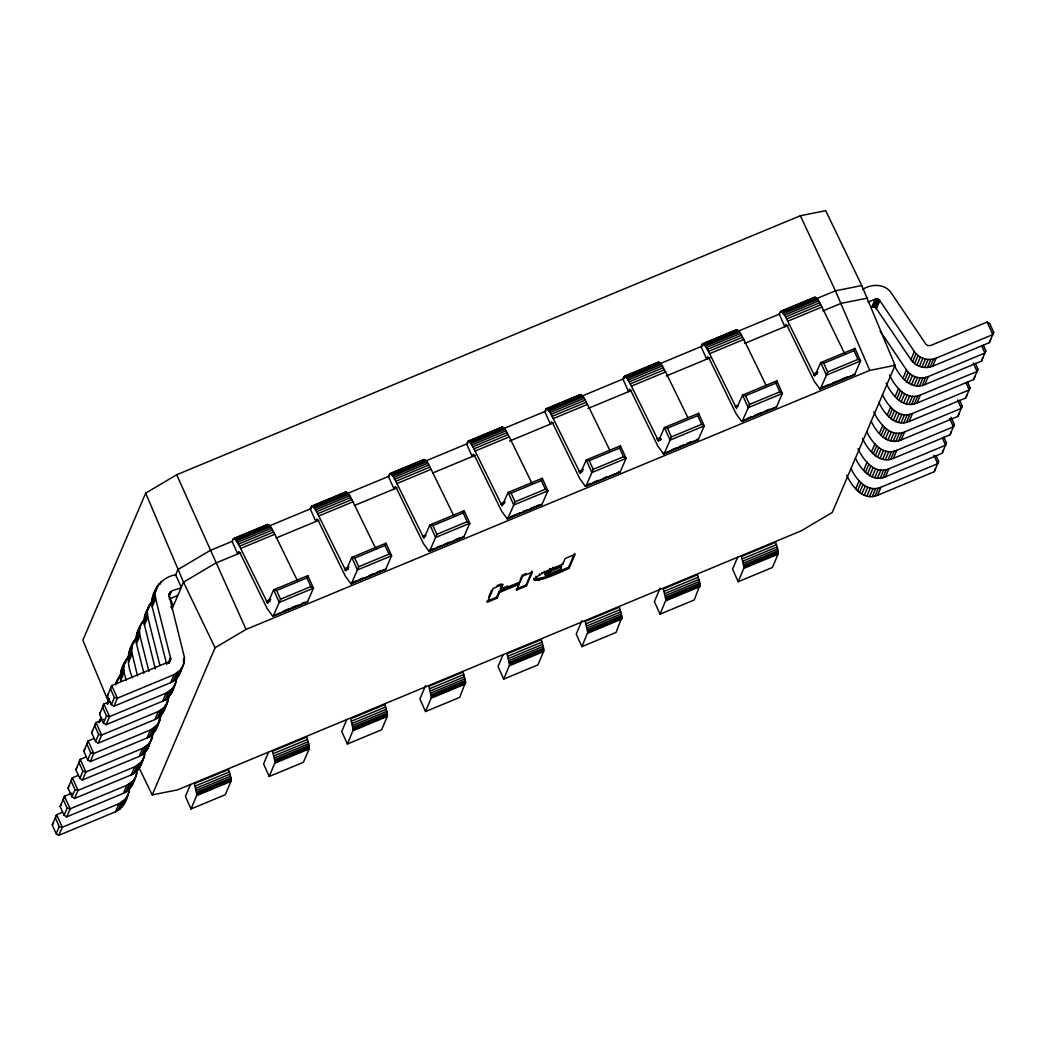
<?xml version="1.0" encoding="UTF-8"?>
<svg xmlns="http://www.w3.org/2000/svg" width="1046" height="1046" viewBox="0 0 1046 1046"><rect width="100%" height="100%" fill="white"/><g stroke="black" fill="none" stroke-linecap="round" stroke-linejoin="round"><path stroke-width="1.5" d="M53.189 822.757L52.3 825.046L56.196 833.74L58.824 835.323L115.491 811.788C124.696 807.486 128.998 796.215 129.351 786.605M61.06 804.322L60.171 806.597L64.081 815.305L66.696 816.887L123.363 793.352C132.097 789.586 135.418 779.401 137.261 770.837M68.944 785.873L68.055 788.161L71.952 796.856L74.58 798.438L131.247 774.903C139.981 771.15 143.289 760.965 145.133 752.401M149.565 742.032C149.147 748.321 144.936 754.074 139.118 756.467L82.451 780.002L79.823 778.42L75.927 769.725L76.816 767.437M148.362 747.223L153.004 733.965L151.291 737.992M84.687 749.001L83.798 751.276L87.707 759.984L90.322 761.566L146.989 738.031C155.723 734.266 159.044 724.08 160.888 715.516L158.587 720.89M164.928 707.789L165.307 705.148M92.558 730.553L91.669 732.841L95.578 741.536L98.206 743.118L154.873 719.583C163.594 715.83 166.915 705.645 168.759 697.081L167.033 701.108M100.442 712.117L99.553 714.392L103.449 723.1L106.077 724.682L162.745 701.147C171.479 697.381 174.787 687.196 176.63 678.632L175.48 681.325M181.063 668.263C180.644 674.552 176.447 680.318 170.616 682.711L113.949 706.246L111.321 704.651L107.424 695.956L108.313 693.668M179.86 673.454L184.122 662.837L184.475 657.516L169.138 595.71C168.354 589.513 178.095 590.049 181.272 587.355L175.636 574.79C160.796 577.091 149.918 592.193 152.206 606.798L166.706 664.38M107.424 695.956L111.765 685.601L168.432 662.066L170.38 660.104L170.537 657.869L155.645 598.73L155.174 593.396L156.377 588.205M107.921 704.036L109.124 698.846L107.411 702.873M124.879 661.961L123.676 667.152L124.147 672.486L120.708 680.554C119.009 671.558 123.585 662.066 129.534 655.515M132.502 677.677C126.658 664.968 126.357 650.128 135.522 638.975L133.796 643.002M137.51 675.834L131.574 651.397L132.75 643.525M143.903 673.245L136.451 643.669C134.751 634.674 139.34 625.181 145.276 618.644M148.911 671.401L139.903 635.602L139.419 630.267L140.622 625.077M155.305 668.812L143.877 622.579L145.054 614.708L151.265 602.091L148.401 608.811M159.92 665.413L147.774 617.166L147.29 611.832L148.506 606.641M191.052 808.95L196.923 794.803L194.386 783.689L228.577 769.49L230.931 777.976L230.957 781.375L225.256 794.751L191.052 808.95L185.417 796.385L190.49 784.5M269.214 776.485L275.085 762.338L272.548 751.237L306.74 737.025L309.093 745.51L309.119 748.91L303.418 762.286L269.214 776.485L263.579 763.92L268.652 752.035M347.377 744.02L353.247 729.873L350.711 718.772L384.902 704.573L387.255 713.045L387.281 716.445L381.581 729.82L347.377 744.02L341.741 731.455L346.814 719.57M425.539 711.555L431.41 697.407L428.873 686.307L463.064 672.107L465.601 682.07L459.73 697.355L425.539 711.555L419.904 698.99L425.617 685.627M503.701 679.102L509.572 664.955L507.022 653.842L541.227 639.642L543.58 648.128L543.606 651.527L537.892 664.89L503.701 679.102L498.066 666.537L503.139 654.652M581.864 646.637L587.734 632.49L585.185 621.389L619.389 607.177L621.925 617.14L616.055 632.438L581.864 646.637L576.228 634.072L581.942 620.696M660.026 614.172L665.897 600.025L663.347 588.924L697.551 574.725L700.088 584.675L694.217 599.973L660.026 614.172L654.391 601.607L660.104 588.231M738.188 581.707L744.059 567.56L741.509 556.459L775.714 542.259L778.067 550.732L778.093 554.145L772.379 567.507L738.188 581.707L732.553 569.142L737.626 557.257M116.198 682.946L119.767 675.86L118.054 679.887M124.736 802.543L125.546 799.994M132.607 784.095L133.417 781.545M140.478 765.659L141.302 763.109M156.233 728.774L157.044 726.225M171.975 691.89L172.799 689.353M273.202 616.172L279.256 602.418L313.447 588.205L310.819 586.623L306.923 577.928L307.812 575.64L273.621 589.839L267.724 603.294L240.619 548.457C239.116 546.13 234.422 533.931 232.094 541.383L237.743 553.949L238.815 551.504L240.096 553.112L267.175 608.589L272.705 616.186L307.406 601.973L313.447 588.205L307.812 575.64M351.364 583.72L357.418 569.952L391.609 555.753L388.981 554.158L385.085 545.463L385.974 543.175L351.783 557.387L345.886 570.841L318.782 515.992C317.278 513.664 312.584 501.465 310.257 508.918L315.905 521.483L316.977 519.038L318.259 520.647L345.324 576.137L350.868 583.72L385.569 569.508L391.609 555.753L385.974 543.175M429.527 551.255L435.581 537.487L469.772 523.288L467.144 521.706L463.247 512.998L464.136 510.723L429.945 524.922L423.918 538.298L396.944 483.527C395.44 481.199 390.746 469.013 388.419 476.453L394.054 489.031L395.14 486.573L396.421 488.181L423.486 543.672L429.03 551.255L463.731 537.056L469.772 523.288L464.136 510.723M507.689 518.79L513.743 505.022L547.934 490.822L545.306 489.24L541.41 480.545L542.299 478.257L508.108 492.457L502.08 505.833L475.106 451.061C473.603 448.734 468.909 436.548 466.581 444.001L472.217 456.566L473.302 454.121L474.583 455.729L501.649 511.206L507.192 518.79L541.893 504.59L547.934 490.822L542.299 478.257M585.852 486.325L591.905 472.557L626.096 458.357L623.468 456.775L619.572 448.08L620.461 445.792L586.27 459.992L580.373 473.446L553.269 418.609C551.765 416.282 547.071 404.083 544.744 411.536L550.379 424.101L551.464 421.656L552.746 423.264L579.811 478.741L585.355 486.338L620.056 472.125L626.096 458.357L620.461 445.792M664.014 453.872L670.068 440.105L704.259 425.892L701.631 424.31L697.734 415.615L698.623 413.327L664.419 427.539L658.535 440.994L631.431 386.144C629.927 383.817 625.233 371.618 622.906 379.07L628.541 391.635L629.627 389.19L630.908 390.799L657.973 446.276L663.517 453.872L698.218 439.66L704.259 425.892L698.623 413.327M742.176 421.407L748.23 407.639L782.421 393.44L779.793 391.858L775.897 383.15L776.786 380.875L742.582 395.074L736.567 408.437L709.593 353.679C708.09 351.351 703.396 339.166 701.068 346.605L706.704 359.183L707.789 356.725L709.07 358.333L736.136 413.824L741.679 421.407L776.38 407.208L782.421 393.44L776.786 380.875M820.339 388.942L826.392 375.174L860.583 360.975L857.955 359.393L854.059 350.685L854.948 348.41L820.744 362.609L814.729 375.985L787.756 321.214C786.252 318.886 781.558 306.7 779.231 314.153L784.866 326.718L785.951 324.26L787.233 325.881L814.298 381.359L819.842 388.942L854.53 374.743L860.583 360.975L854.948 348.41M851.052 468.556C856.02 479.539 867.448 493.137 881.02 487.214L937.687 463.679L938.576 461.391L935.974 455.598M858.021 448.773C863.251 459.926 874.639 474.949 888.891 468.778L945.558 445.243L946.447 442.955L943.845 437.163M866.807 431.671C871.776 442.654 883.203 456.252 896.775 450.329L953.442 426.794L954.331 424.519L951.076 417.262M873.776 411.889C879.006 423.042 890.381 438.065 904.646 431.893L961.313 408.358L962.202 406.07L959.6 400.278M882.549 394.787C887.518 405.77 898.945 419.368 912.517 413.458L969.184 389.923L970.073 387.635L967.472 381.829M889.518 375.004C894.748 386.17 906.137 401.18 920.388 395.009L977.056 371.474L977.945 369.199L975.343 363.393M880.144 331.059L906.477 369.983C911.079 376.887 920.611 379.816 928.273 376.573L984.94 353.038L985.829 350.75L983.227 344.958M868.062 302.124L875.764 298.973L879.477 300.097L914.348 351.548C918.95 358.451 928.495 361.38 936.144 358.137L992.811 334.602L993.7 332.314L989.804 323.606L987.176 322.024L930.509 345.559L927.684 345.585L925.88 344.173L891.375 293.168C885.073 283.348 871.357 283.675 862.414 289.559M310.819 586.623L280.537 599.201L279.256 602.418L273.621 589.839L276.628 590.506L306.923 577.928M388.981 554.158L358.7 566.749L357.418 569.952L351.783 557.387L354.79 558.041L385.085 545.463M467.144 521.706L436.862 534.284L435.581 537.487L429.945 524.922L432.952 525.576L463.247 512.998M545.306 489.24L515.024 501.819L513.743 505.022L508.108 492.457L511.115 493.124L541.41 480.545M623.468 456.775L593.187 469.353L591.905 472.557L586.27 459.992L589.277 460.658L619.572 448.08M701.631 424.31L671.349 436.888L670.068 440.105L664.419 427.539L667.44 428.193L697.734 415.615M779.793 391.858L749.511 404.436L748.23 407.639L742.582 395.074L745.602 395.728L775.897 383.15M857.955 359.393L827.674 371.971L826.392 375.174L820.744 362.609L823.764 363.276L854.059 350.685M846.698 475.276C851.928 486.429 863.316 501.452 877.568 495.281L934.235 471.746L935.529 468.543M855.484 458.174C860.453 469.17 871.88 482.755 885.452 476.845L942.119 453.31L943.4 450.107M862.453 438.392C867.683 449.558 879.058 464.568 893.323 458.396L949.99 434.861L951.272 431.658M871.24 421.29C876.195 432.286 887.623 445.884 901.194 439.961L957.861 416.426L959.143 413.222M879.111 402.854C884.079 413.837 895.507 427.435 909.079 421.525L965.746 397.99L967.027 394.773M886.08 383.071C891.31 394.237 902.685 409.248 916.95 403.076L973.617 379.541L974.898 376.338M893.951 364.636C899.181 375.789 910.556 390.812 924.821 384.64L981.488 361.105L982.769 357.902M875.214 299.143L871.776 307.21L874.6 307.184L876.391 308.609L910.909 359.615C915.498 366.518 925.043 369.447 932.692 366.205L989.359 342.67L990.654 339.453M138.83 767.372L152.232 794.908L177.559 789.861L801.236 530.832L832.237 512.488L895.075 365.342L861.773 285.558L825.699 210.677L800.373 215.724L176.696 474.753L145.695 493.097L82.856 640.244L108.575 702.049M52.3 825.046L56.641 814.69L62.603 812.219M60.171 806.597L64.512 796.254L71.965 793.156M68.055 788.161L72.383 777.806L78.345 775.334M75.927 769.725L80.254 759.37L86.23 756.886M83.798 751.276L88.139 740.921L94.101 738.45M91.669 732.841L96.01 722.485L103.462 719.387M99.553 714.392L103.881 704.05L109.843 701.565M98.952 722.668L101.253 717.281L99.305 722.525M115.282 684.437L117.008 680.41M99.579 721.622L100.73 718.929M107.463 703.187L109.176 699.146M115.335 684.738L118.198 678.017M123.206 666.302L126.082 659.581M129.312 651.593L133.953 641.133M141.825 622.697L137.183 633.144M149.709 604.261L145.054 614.708M152.925 596.272L157.58 585.812M107.176 704.076L108.326 701.395M120.63 672.578L124.069 664.511M128.501 654.129L131.94 646.062M136.372 635.693L139.824 627.626M144.256 617.258L147.695 609.19M152.128 598.809L155.566 590.742M125.35 662.798L127.651 657.411M142.243 623.22L143.394 620.526M159.149 583.655L154.128 593.88M120.225 675.219L123.676 667.152M128.096 656.783L131.548 648.716M135.98 638.348L139.419 630.267M143.851 619.899L147.29 611.832M151.722 601.463L155.174 593.396M159.881 584.453L161.032 581.759M120.251 677.9L123.703 669.832M128.135 659.464L131.574 651.397M136.006 641.015L139.458 632.948M143.877 622.579L147.329 614.512M151.762 604.143L155.2 596.076M128.58 662.118L132.031 654.051M136.451 643.669L139.903 635.602M144.335 625.233L147.774 617.166M152.206 606.798L155.645 598.73M56.196 833.74L59.256 826.602L55.346 817.894L56.641 814.69L62.276 827.255L58.824 835.323M64.081 815.305L67.127 808.153L63.231 799.458L64.512 796.254L70.147 808.82L66.696 816.887M71.952 796.856L74.998 789.717L71.102 781.009L72.383 777.806L78.019 790.371L74.58 798.438M79.823 778.42L82.882 771.268L78.973 762.573L80.254 759.37L85.903 771.935L82.451 780.002M87.707 759.984L90.754 752.832L86.857 744.137L88.139 740.921L93.774 753.499L90.322 761.566M95.578 741.536L98.625 734.397L94.728 725.689L96.01 722.485L101.645 735.05L98.206 743.118M103.449 723.1L106.509 715.948L102.6 707.253L103.881 704.05L109.516 716.615L106.077 724.682M111.321 704.651L114.38 697.512L110.471 688.817L111.765 685.601L117.4 698.166L113.949 706.246M175.31 575.562L177.859 569.599L210.115 550.51L232.722 541.122M168.733 595.2L169.883 592.52M169.125 594.808L170.276 592.114M169.021 595.815L170.746 591.775M168.955 596.9L171.256 591.513M172.041 608.994L183.495 582.164L215.751 563.075L240.711 552.719M168.249 663.256L170.537 657.869M168.916 662.471L170.629 658.444M168.916 663.033L170.642 659.006M168.994 663.295L170.563 659.568M115.491 811.788L118.943 803.72L125.415 799.013L128.174 794.476M123.363 793.352L126.814 785.285L133.287 780.578L136.058 776.027M131.247 774.903L134.686 766.836L141.171 762.142L143.93 757.592M139.118 756.467L142.57 748.4L149.042 743.693L151.801 739.156M146.989 738.031L150.441 729.964L156.913 725.257L159.672 720.707M154.873 719.583L158.312 711.515L164.797 706.821L167.556 702.271M162.745 701.147L166.183 693.08L172.668 688.373L175.427 683.823M170.616 682.711L174.067 674.631L180.54 669.937L183.298 665.387M117.897 810.558L121.349 802.491M125.768 792.123L129.22 784.055M133.653 773.687L137.091 765.62M141.524 755.238L144.976 747.171M149.395 736.802L152.847 728.735M157.279 718.354L160.718 710.286M165.15 699.918L168.589 691.851M173.021 681.482L176.473 673.415M183.325 660.209L184.475 657.516M120.081 808.976L123.52 800.909M127.952 790.541L131.391 782.473M135.823 772.105L139.275 764.038M143.707 753.656L147.146 745.589M151.578 735.22L155.017 727.153M159.45 716.785L162.901 708.717M167.321 698.336L170.773 690.268M175.205 679.9L178.644 671.833M183.364 662.889L184.501 660.196M121.977 807.081L125.415 799.013M129.848 788.645L133.287 780.578M137.719 770.209L141.171 762.142M145.603 751.76L149.042 743.693M153.474 733.324L156.913 725.257M161.346 714.889L164.797 706.821M169.217 696.44L172.668 688.373M177.101 678.004L180.54 669.937M123.546 804.923L128.998 791.927M131.417 786.474L136.869 773.478M139.288 768.039L144.74 755.042M147.159 749.603L152.611 736.606M155.043 731.154L160.496 718.157M162.915 712.718L168.367 699.722M170.786 694.283L176.238 681.286M178.67 675.834L184.122 662.837M152.232 794.908L215.058 647.762L246.072 629.417L869.749 370.402L895.075 365.342M488.717 597.083L491.672 590.166M516.685 590.022L526.452 585.956L532.362 572.136L531.93 571.168L526.02 584.989L516.253 589.055L516.685 590.022L519.143 584.256L518.711 583.289L499.177 591.408L496.706 597.161L486.939 601.228L487.371 602.195L493.281 588.362L503.048 584.309L500.589 590.062L500.158 589.094L502.002 584.779M487.371 602.195L497.151 598.129L499.609 592.376L519.143 584.256M517.482 586.165L518.711 583.289M520.307 579.549L522.163 575.222L526.347 573.483M500.589 590.062L520.137 581.955L522.595 576.189L532.362 572.136M574.986 554.432L565.219 558.486L562.761 564.252C524.007 578.869 525.04 589.303 569.089 568.253L574.986 554.432L574.555 553.465L568.645 567.285L543.645 577.497L533.826 579.249L534.258 580.216M544.705 573.796L549.516 570.567L561.336 565.585L560.525 569.482C558.917 568.841 544.848 577.797 545.397 574.071M561.336 565.585L560.525 569.482M872.312 307.04L875.764 298.973M872.887 306.949L876.339 298.881M873.462 306.936L876.914 298.868M874.038 307.027L877.489 298.96M874.6 307.184L878.039 299.117M875.123 307.432L878.575 299.365M875.607 307.759L879.058 299.692M876.038 308.165L879.477 300.097M876.391 308.609L879.843 300.542M855.785 488.691L859.237 480.624M863.656 470.255L867.108 462.188M871.54 451.82L874.979 443.752M879.411 433.371L882.85 425.304M887.283 414.935L890.734 406.868M895.154 396.499L898.606 388.432M903.038 378.051L906.477 369.983M910.909 359.615L914.348 351.548M857.485 490.836L860.923 482.768M865.356 472.387L868.808 464.319M873.24 453.951L876.679 445.884M881.111 435.515L884.55 427.448M888.982 417.066L892.434 408.999M896.853 398.631L900.305 390.563M904.738 380.182L908.176 372.115M912.609 361.746L916.048 353.679M859.485 492.692L862.937 484.625M867.369 474.256L870.808 466.189M875.24 455.808L878.679 447.74M883.112 437.372L886.563 429.305M890.983 418.923L894.435 410.856M898.867 400.487L902.306 392.42M906.738 382.052L910.177 373.984M914.609 363.603L918.061 355.535M861.76 494.222L865.212 486.155M869.644 475.786L873.083 467.719M877.516 457.35L880.954 449.283M885.387 438.902L888.839 430.834M893.271 420.466L896.71 412.399M901.142 402.017L904.581 393.95M909.013 383.581L912.465 375.514M916.884 365.146L920.336 357.078M864.244 495.412L867.683 487.344M872.116 476.963L875.567 468.896M879.987 458.527L883.439 450.46M887.871 440.091L891.31 432.024M895.742 421.643L899.181 413.575M903.613 403.207L907.065 395.14M911.497 384.758L914.936 376.691M919.369 366.322L922.807 358.255M866.873 496.196L870.311 488.129M874.744 477.761L878.195 469.693M882.615 459.325L886.067 451.257M890.499 440.876L893.938 432.809M898.37 422.44L901.809 414.373M906.241 403.991L909.693 395.924M914.112 385.556L917.564 377.488M921.997 367.12L925.435 359.053M869.579 496.589L873.031 488.521M877.463 478.153L880.902 470.085M885.334 459.704L888.773 451.637M893.206 441.268L896.657 433.201M901.077 422.832L904.529 414.765M908.961 404.384L912.4 396.316M916.832 385.948L920.271 377.881M924.703 367.499L928.155 359.432M872.312 496.562L875.75 488.495M880.183 478.127L883.622 470.059M888.054 459.691L891.506 451.624M895.938 441.242L899.377 433.175M903.809 422.806L907.248 414.739M911.681 404.357L915.132 396.29M919.552 385.922L923.003 377.854M927.436 367.486L930.875 359.419M874.992 496.131L878.444 488.064M882.876 477.682L886.315 469.615M890.747 459.246L894.186 451.179M898.619 440.811L902.07 432.743M906.49 422.362L909.942 414.294M914.374 403.926L917.813 395.859M922.245 385.477L925.697 377.41M930.116 367.041L933.568 358.974M877.568 495.281L881.02 487.214M885.452 476.845L888.891 468.778M893.323 458.396L896.775 450.329M901.194 439.961L904.646 431.893M909.079 421.525L912.517 413.458M916.95 403.076L920.388 395.009M924.821 384.64L928.273 376.573M932.692 366.205L936.144 358.137M934.235 471.746L938.576 461.391M942.119 453.31L946.447 442.955M949.99 434.861L954.331 424.519M957.861 416.426L962.202 406.07M965.746 397.99L970.073 387.635M973.617 379.541L977.945 369.199M981.488 361.105L985.829 350.75M989.359 342.67L993.7 332.314M121.428 670.028L122.63 667.649M130.515 649.2L132.071 647.043M267.305 524.817C271.11 524.412 272.771 531.525 274.823 534.258L297.652 581.145M345.468 492.352C349.272 491.947 350.933 499.06 352.973 501.792L375.815 548.692M423.63 459.887C427.435 459.482 429.095 466.594 431.135 469.327L453.977 516.227M501.792 427.435C505.597 427.016 507.258 434.142 509.297 436.862L532.139 483.762M579.955 394.97C583.76 394.564 585.42 401.677 587.46 404.397L610.302 451.297M658.117 362.504C661.922 362.099 663.582 369.212 665.622 371.945L687.745 417.367M736.279 330.039C740.084 329.634 741.745 336.747 743.784 339.479L765.907 384.915M814.442 297.587C818.247 297.169 819.907 304.294 821.947 307.014L844.789 353.914M561.767 566.553L548.967 572.018L545.201 574.934M233.441 538.625L267.645 524.425M311.603 506.159L345.808 491.96M389.766 473.694L423.97 459.495M467.928 441.242L502.132 427.03M546.09 408.777L580.295 394.577M624.253 376.312L658.457 362.112M702.415 343.846L736.619 329.647M780.578 311.381L814.782 297.182M233.114 539.017L268.142 524.412M311.277 506.552L346.304 491.96M389.439 474.1L424.467 459.495M467.601 441.634L502.629 427.03M545.764 409.169L580.792 394.564M623.926 376.704L658.954 362.112M702.088 344.252L737.116 329.647M780.238 311.786L815.279 297.182M234.605 539.004L268.796 524.804M312.767 506.552L346.958 492.339M390.929 474.086L425.121 459.887M469.092 441.621L503.283 427.422M547.254 409.156L581.445 394.957M625.403 376.691L659.608 362.491M703.566 344.239L737.77 330.039M781.728 311.773L815.932 297.574M235.389 539.775L269.58 525.576M313.552 507.323L347.743 493.111M391.714 474.858L425.905 460.658M469.876 442.393L504.067 428.193M548.039 409.927L582.23 395.728M626.201 377.475L660.392 363.263M704.363 345.01L738.554 330.811M782.526 312.545L816.717 298.345M268.874 526.112L311.067 508.591M347.233 493.568L389.413 476.048M425.578 461.025L467.771 443.504M503.937 428.481L546.117 410.96M582.282 395.95L624.475 378.43M660.627 363.407L702.82 345.886M737.469 331.49L779.662 313.97M815.828 298.947L835.414 290.814L861.773 285.558M236.291 540.913L270.496 526.713M314.454 508.461L348.658 494.248M392.616 475.995L426.807 461.796M470.778 443.53L504.97 429.331M548.941 411.065L583.132 396.865M627.103 378.613L661.294 364.4M705.265 346.148L739.457 331.948M783.428 313.682L817.619 299.483M237.298 542.39L271.489 528.191M315.461 509.925L349.652 495.726M393.623 477.473L427.814 463.26M471.785 445.008L505.976 430.808M549.948 412.542L584.139 398.343M628.11 380.077L662.301 365.878M706.272 347.625L740.463 333.413M784.435 315.16L818.626 300.96M238.37 544.168L272.561 529.969M316.533 511.703L350.724 497.504M394.695 479.251L428.886 465.039M472.857 446.786L507.049 432.586M551.02 414.321L585.211 400.121M629.182 381.855L663.373 367.656M707.344 349.403L741.536 335.191M785.507 316.938L819.698 302.739M239.482 546.208L273.686 532.009M317.644 513.743L351.848 499.543M395.806 481.278L430.011 467.078M473.969 448.826L508.173 434.613M552.131 416.36L586.322 402.161M630.293 383.895L664.485 369.696M708.456 351.43L742.647 337.23M786.618 318.978L820.809 304.765M240.619 548.457L274.823 534.258M318.782 515.992L352.973 501.792M396.944 483.527L431.135 469.327M475.106 451.061L509.297 436.862M553.269 418.609L587.46 404.397M631.431 386.144L665.622 371.945M709.593 353.679L743.784 339.479M787.756 321.214L821.947 307.014M276.026 538.049L318.873 520.254M354.372 505.506L397.035 487.789M432.73 472.962L475.198 455.324M509.572 441.059L553.36 422.872M587.917 408.515L631.614 390.367M666.263 375.972L709.959 357.824M744.621 343.428L788.318 325.28M822.967 310.897L841.049 303.379L867.409 298.123M169.243 598.992L177.833 595.422M170.537 606.981L173.401 605.791L169.648 597.423M266.312 601.215L270.77 599.358M344.474 568.749L348.933 566.893M422.636 536.284L425.604 535.055M500.799 503.832L505.257 501.975M578.961 471.367L583.42 469.51M657.123 438.902L660.091 437.673M735.286 406.436L738.254 405.207M813.448 373.971L817.907 372.128M266.56 601.685L269.528 600.456M344.722 569.233L347.69 567.991M422.872 536.768L425.853 535.526M501.034 504.303L504.015 503.074M579.196 471.838L582.177 470.608M657.359 439.372L660.34 438.143M735.521 406.92L738.502 405.678M813.683 374.455L816.665 373.213M266.795 602.117L269.763 600.888M344.958 569.665L347.926 568.423M501.282 504.734L504.25 503.505M579.445 472.269L582.413 471.04M657.607 439.817L660.575 438.575M813.919 374.886L816.9 373.657M267.018 602.496L269.999 601.267M345.18 570.031L348.148 568.802M579.667 472.648L582.635 471.419M657.829 440.183L660.797 438.954M814.154 375.266L817.122 374.023M345.389 570.345L348.37 569.116M658.039 440.497L661.02 439.268M658.235 440.745L661.203 439.503M283.95 610.851L288.408 608.994M291.376 607.765L297.326 605.294M301.784 603.437L304.765 602.208M351.704 582.714L356.163 580.857M359.131 579.628L363.603 577.771M369.539 575.3L373.997 573.443M376.978 572.214L381.437 570.358M429.867 550.248L434.325 548.392M437.293 547.163L441.752 545.306M444.733 544.077L449.192 542.22M455.141 539.749L459.599 537.905M510.997 516.554L519.914 512.841M522.895 511.612L527.354 509.755M530.322 508.526L539.252 504.826M586.191 485.331L590.65 483.474M593.618 482.232L598.077 480.389M604.026 477.917L607.007 476.675M662.863 453.48L665.831 452.251M671.78 449.78L676.239 447.923M679.22 446.694L683.679 444.838M686.647 443.596L691.118 441.752M746.975 418.544L751.433 416.7M754.401 415.458L761.841 412.372M764.809 411.143L769.268 409.287M820.679 387.935L829.596 384.235M832.564 382.993L837.022 381.149M840.003 379.907L847.43 376.822M272.705 616.186L307.733 601.581M350.868 583.72L385.896 569.116M429.03 551.255L464.058 536.65M507.192 518.79L542.22 504.198M585.355 486.338L620.383 471.733M663.517 453.872L698.545 439.268M741.679 421.407L776.707 406.802M819.842 388.942L854.87 374.337M174.067 674.631L117.4 698.166L114.38 697.512M166.183 693.08L109.516 716.615L106.509 715.948M158.312 711.515L101.645 735.05L98.625 734.397M497.033 585.655L501.217 583.916M150.441 729.964L93.774 753.499L90.754 752.832M503.165 587.852L507.676 585.982M142.57 748.4L85.903 771.935L82.882 771.268M134.686 766.836L78.019 790.371L74.998 789.717M126.814 785.285L70.147 808.82L67.127 808.153M118.943 803.72L62.276 827.255L59.256 826.602M195.184 786.095L229.375 771.896M273.346 753.643L307.537 739.43M351.508 721.178L385.699 706.978M429.671 688.713L463.862 674.513M507.833 656.247L542.024 642.048M585.995 623.795L620.186 609.583M664.158 591.33L698.349 577.13M742.32 558.865L776.511 544.665M195.85 788.357L230.055 774.145M274.013 755.892L308.217 741.692M352.175 723.427L386.379 709.227M430.337 690.961L464.542 676.762M508.5 658.496L542.704 644.297M586.662 626.044L620.866 611.845M664.825 593.579L699.029 579.379M742.987 561.114L777.178 546.914M196.373 790.397L230.565 776.184M274.536 757.932L308.727 743.732M352.698 725.466L386.889 711.267M430.86 693.001L465.052 678.802M509.023 660.549L543.214 646.336M587.185 628.084L621.376 613.884M665.348 595.619L699.539 581.419M743.51 563.153L777.701 548.954M196.726 792.175L230.931 777.976M274.889 759.71L309.093 745.51M353.051 727.245L387.255 713.045M431.214 694.792L465.418 680.58M509.376 662.327L543.58 648.128M587.538 629.862L621.742 615.663M665.701 597.397L699.905 583.197M743.863 564.945L778.067 550.732M196.923 793.653L231.114 779.453M275.085 761.187L309.276 746.988M353.247 728.735L387.438 714.523M431.41 696.27L465.601 682.07M509.572 663.805L543.763 649.605M587.734 631.339L621.925 617.14M665.884 598.887L700.088 584.675M744.046 566.422L778.25 552.223M196.923 794.803L231.127 780.591M275.085 762.338L309.289 748.138M353.247 729.873L387.451 715.673M431.41 697.407L465.614 683.208M509.572 664.955L543.776 650.743M587.734 632.49L621.939 618.291M665.897 600.025L700.101 585.825M744.059 567.56L778.263 553.36M196.766 795.575L230.957 781.375M274.928 763.109L309.119 748.91M353.09 730.657L387.281 716.445M431.253 698.192L465.444 683.992M509.415 665.727L543.606 651.527M587.577 633.261L621.769 619.062M665.74 600.809L699.931 586.597M743.902 568.344L778.093 554.145M549.307 572.986L550.314 572.58L550.758 573.548M854.53 374.743L853.379 374.35M698.218 439.66L697.054 439.281M620.056 472.125L618.892 471.746M463.731 537.056L462.567 536.663M215.058 647.762L183.495 582.164L145.695 493.097M800.373 215.724L835.414 290.814L869.749 370.402M246.072 629.417L176.696 474.753M987.176 322.024L992.811 334.602M981.802 346.056L984.94 353.038M973.303 363.106L977.056 371.474M966.059 382.941L969.184 389.923M957.548 399.977L961.313 408.358M949.676 418.426L953.442 426.794M942.433 438.261L945.558 445.243M933.934 455.298L937.687 463.679M823.764 363.276L827.674 371.971M745.602 395.728L749.511 404.436M667.44 428.193L671.349 436.888M589.277 460.658L593.187 469.353M568.645 567.285L569.089 568.253M562.33 563.284L562.761 564.252M552.55 567.337L552.994 568.305M551.569 569.639L552 570.606M550.536 570.083L550.967 571.051M549.712 568.566L550.157 569.534M549.516 570.567L549.948 571.534M548.535 571.051L548.967 572.018M547.62 571.534L548.052 572.502M548.326 573.339L548.758 574.306M549.111 575.405L549.542 576.372M546.797 572.018L547.228 572.986M547.869 574.594L546.627 573.849L547.058 574.816M511.115 493.124L515.024 501.819M546.077 572.476L546.509 573.443M545.502 572.881L545.934 573.849M544.208 571.208L544.639 572.175M545.071 573.247L545.502 574.215M546.313 576.516L546.757 577.484M544.796 573.561L545.424 575.025M541.684 572.554L542.116 573.522M543.645 577.497L544.077 578.464M539.409 573.862L539.854 574.829M541.174 578.294L541.606 579.262M538.965 578.922L539.409 579.889M535.866 576.254L536.297 577.222M537.082 579.327L537.513 580.295M535.578 579.523L536.01 580.491M533.931 578.111L534.362 579.079M534.48 579.497L534.911 580.465M526.02 584.989L526.452 585.956M519.692 580.988L520.137 581.955M499.177 591.408L499.609 592.376M496.706 597.161L497.151 598.129M432.952 525.576L436.862 534.284M354.79 558.041L358.7 566.749M276.628 590.506L280.537 599.201M124.147 672.486L126.108 680.266"/></g></svg>
